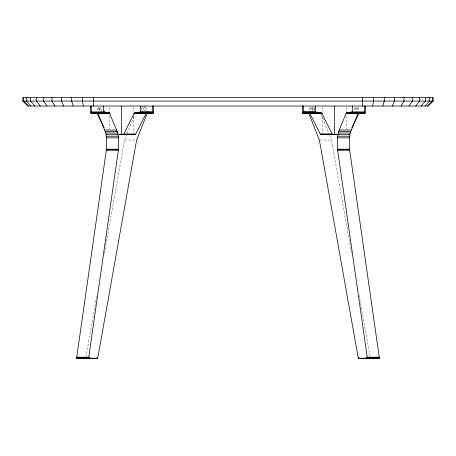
<?xml version="1.0" encoding="UTF-8"?>
<svg xmlns="http://www.w3.org/2000/svg" width="456" height="456" viewBox="0 0 456 456"><rect width="100%" height="100%" fill="white"/><g stroke="black" fill="none" stroke-linecap="round" stroke-linejoin="round"><path stroke-width="0.34" stroke-dasharray="2.28 1.71" d="M101.659 111.691L101.659 107.445M314.577 110.985L314.577 107.445M85.774 357.658L96.877 295.385M104.361 253.399L124.573 140.049L126.928 134.11M350.396 113.105L350.698 111.965L351.285 111.691M138.345 113.105L138.841 111.845L139.297 111.691M127.19 133.448L134.776 114.308M350.476 112.284L350.698 111.965M138.481 112.273L138.841 111.845M103.022 111.691C104.589 110.985 106.966 112.809 103.831 112.284M103.478 111.845L105.171 111.845M350.829 111.845L352.522 111.845M103.609 111.965L105.302 111.965M350.578 112.113L352.271 112.113M119.404 134.075L120.811 134.075M335.188 134.075L336.596 134.075M119.307 134.241L120.72 134.241M335.28 134.241L336.693 134.241M119.193 134.372L120.606 134.372M335.394 134.372L336.807 134.372M118.919 134.531L121.176 134.469M334.824 134.469L337.081 134.531M124.573 140.049L136.606 140.049M320.101 140.049L331.426 140.049L351.639 253.399M316.703 111.691L317.518 112.273M321.223 114.308L329.335 134.765M329.597 135.426L331.426 140.049M359.123 295.385L370.226 357.658M358.342 107.445L358.342 111.691M357.304 107.445L357.304 111.691M356.341 107.445L356.347 111.691M355.304 107.445L355.298 110.985M354.34 107.445L354.34 110.985M346.469 107.434L346.469 112.341M346.469 115.847L346.469 129.168M322.449 107.434L322.449 112.341M322.449 116.548L322.449 133.374M314.554 107.365L314.554 111.378M313.711 107.445L313.711 110.985M311.716 107.445L311.71 110.985M310.576 107.445L310.576 110.985M309.709 107.445L309.709 111.691M146.29 107.445L146.29 110.985M145.424 106.031L145.424 110.985M144.29 106.031L144.284 110.985M143.418 107.445L143.429 110.985M142.289 106.031L142.289 110.985M141.445 107.365L141.445 111.378M133.551 107.434L133.551 112.341M133.551 116.548L133.551 133.374M109.531 107.434L109.531 112.341M109.531 115.847L109.531 129.168M100.696 107.445L100.702 110.985M98.695 107.445L98.695 110.985M97.658 107.445L97.658 110.985M99.653 107.445L99.653 110.985L99.659 107.445M312.571 107.445L312.571 111.691L312.582 107.445M336.716 134.098L336.1 134.554L336.716 134.098M119.899 134.554L119.284 134.098L119.899 134.554"/><path stroke-width="0.68" d="M88.766 357.561L76.733 357.561C78.352 359.157 76.409 358.228 76.739 357.19L106.39 149.693L106.413 137.854L105.803 133.004L97.954 113.629L97.305 113.105L109.491 113.128L117.836 133.004L118.446 137.854L118.423 149.693L88.772 357.19L88.926 358.074L89.507 358.462M315.523 106.031L315.535 112.21L316.276 113.105M313.158 113.105L313.164 112.672M352.556 112.9L346.36 113.196L358.695 113.105L358.045 113.629L350.197 133.004L349.587 137.854L349.627 149.859L379.272 357.373L367.234 357.561C365.615 359.157 367.559 358.228 367.228 357.19L337.565 149.522L337.622 136.207L338.626 131.488L346.11 113.453L352.437 112.934M153.478 106.031L153.467 112.21L152.959 113.054L147.961 113.105L148.422 112.41L143.931 112.41L143.469 113.105L134.32 113.185L142.802 112.888L138.305 112.888L134.189 113.276L123.793 134.098L123.177 134.554L123.793 134.098L135.78 134.098L145.971 113.561L146.587 113.105L139.724 113.105L140.465 112.21L140.476 106.031M152.458 106.031L152.241 112.797L148.086 113.094L153.165 112.906L146.826 112.906M352.459 106.031L352.448 112.21L351.707 113.105L352.448 112.21L364.481 112.21L364.492 106.031M350.419 113.105L352.477 113.145L346.509 113.128L364.863 113.054L365.37 112.21L365.381 106.031M95.612 112.706C97.037 113.738 91.28 114.057 91.508 112.045L91.508 106.031M97.259 112.888L91.821 112.906L97.835 112.906L97.983 112.341M372.734 106.031L373.51 101.078L373.51 97.538M363.859 113.094L360.075 113.099L363.859 113.094C354.831 111.88 363.962 115.111 364.481 112.21M146.467 112.045L152.452 112.21L140.465 112.21L139.844 113.094M379.232 357.743L378.526 358.462L379.232 357.743L367.2 357.743M97.806 357.658L97.077 358.462L97.806 357.658L136.606 140.049L147.066 113.647L147.721 113.105M100.531 113.105C99.984 112.444 97.772 111.686 97.835 112.906M312.012 112.581L307.521 112.581C306.82 114.006 310.593 111.184 312.531 113.105L321.811 113.276L332.207 134.098L332.823 134.554L332.207 134.098L320.22 134.098L310.029 113.561L309.413 113.105L321.679 113.185L309.938 113.401L321.919 113.401L316.025 113.561M382.778 106.031L384.305 101.078L384.305 97.538M392.314 106.031L394.565 101.078L394.565 97.538M351.787 127.874L358.889 113.561L359.505 113.105M334.436 134.075L333.809 134.554L334.436 134.075L334.436 106.031M401.12 106.031L404.033 101.078L404.033 97.538M153.478 112.045L152.726 113.105L134.6 113.105L146.439 113.128L133.984 113.555L145.971 113.561M135.683 134.252L135.164 134.554L135.683 134.252L123.701 134.252M408.975 106.031L412.475 101.078L412.475 97.538M363.859 112.854L365.068 112.906L358.205 112.86C358.091 111.823 356.056 112.404 355.469 113.105M85.58 358.142L85.05 358.462M415.678 106.031L419.685 101.078L419.685 97.538M153.467 112.21L152.726 113.105L148.97 113.105M365.37 112.21L364.629 113.105L360.884 113.105M322.358 134.241L321.828 134.554M421.076 106.031L425.488 101.078L425.488 97.538M425.026 106.031L429.734 101.078L429.734 97.538M427.437 106.031L432.328 101.078L432.328 97.538M433.2 101.078L428.247 106.031L27.753 106.031L22.8 101.078L22.8 97.538L433.2 97.538L433.2 101.078L22.8 101.078M361.243 112.974L364.971 112.991M149.403 112.906L149.061 113.099L153.068 112.991L149.403 112.906L150.691 112.866M352.431 113.162L346.509 113.128M90.619 106.031L90.63 112.21L91.029 112.991L103.626 112.524L104.293 113.105M303.685 112.666L315.666 112.666L303.759 112.797L303.542 106.031M354.933 113.105L358.387 113.196M358.262 112.786L364.407 112.524L352.374 112.524L364.344 112.666M92.14 112.854L90.932 112.906L97.795 112.86M305.058 112.854L303.759 112.797L307.572 112.877M105.604 113.105L109.491 113.128L91.029 112.991L95.116 113.105M97.778 112.837L91.656 112.666L103.683 112.666M152.241 112.797L140.066 112.991L143.834 112.974M139.975 113.555L146.062 113.401L134.081 113.401L140.163 113.293M152.315 112.666L140.397 112.524L152.378 112.524L148.519 112.757L152.15 112.906L148.428 112.877L152.047 112.991L148.211 113.048L151.825 113.094M309.727 112.757L315.666 112.666L303.576 112.37L315.535 112.21L309.533 112.045M302.522 106.031L302.835 112.906L309.174 112.906M307.789 113.048L302.932 112.991L307.03 113.105M315.535 112.21L303.542 112.045L315.523 112.045L316.156 113.094L311.972 112.757L315.746 112.797M103.951 112.991L100.086 112.894L104.173 113.094L103.54 112.045L103.54 106.031M105.632 113.111L109.491 113.128L103.501 113.134L109.639 113.196L97.464 113.128L101.067 113.105M303.04 113.054L321.4 113.105L309.823 113.276L322.016 113.561M90.619 112.045L91.257 113.094L95.788 112.86M149.061 113.099L153.068 112.991M360.075 113.099L364.082 112.991L358.182 112.883L364.179 112.906L360.388 112.706M361.01 113.094L364.863 113.054L361.129 113.048M97.612 113.196L101.312 113.162M140.169 112.906L143.936 112.877M364.27 112.797L358.165 112.906L358.017 112.341M144.028 112.757L140.334 112.666L152.378 112.524L140.465 112.21M307.481 112.757L303.622 112.524L315.603 112.524L303.548 112.21L304.294 113.105L307.914 113.094L304.061 113.054M91.029 112.991L94.99 113.094L91.371 113.105L90.63 112.21M101.169 113.116L97.464 113.128L101.266 113.145M103.444 112.9L109.491 113.128L103.563 112.934M146.302 113.185L140.283 113.202L146.176 113.276M303.548 112.21L309.538 112.199M103.523 113.145L109.491 113.128L103.478 113.128M302.932 112.991L306.939 113.099L303.274 113.105L302.533 112.21M91.508 112.045L103.54 112.045L103.626 112.524L91.593 112.524L103.854 112.906M152.458 112.045L140.476 112.045L152.424 112.37L140.442 112.37L146.399 112.495M352.459 112.045L364.492 112.045M103.552 112.21L91.519 112.21L92.26 113.105M91.548 112.37L103.58 112.37M352.42 112.37L364.452 112.37M143.988 112.581L148.479 112.581M306.671 112.974L302.835 112.906L307.675 112.974M91.257 113.094L94.99 113.094M312.406 113.094L316.156 113.094M346.36 113.196L358.695 113.105M97.744 113.305L109.776 113.305M346.224 113.305L358.256 113.305M97.863 113.453L109.89 113.453M346.11 113.453L358.137 113.453M97.954 113.629L109.987 113.629M346.013 113.629L358.045 113.629M104.76 130.057L116.793 130.057M339.207 130.057L351.24 130.057M105.342 131.488L117.374 131.488M338.626 131.488L350.658 131.488M105.803 133.004L117.836 133.004M338.164 133.004L350.197 133.004M320.317 134.252L320.836 134.554L320.22 134.098L332.299 134.252M121.564 106.031L121.564 134.075L121.775 134.372L135.574 134.383M320.425 134.383L334.225 134.372M121.775 134.372L135.443 134.474M320.557 134.474L334.1 134.469M106.14 134.583L118.172 134.583M337.828 134.583L349.86 134.583M106.345 136.207L118.378 136.207M337.622 136.207L349.655 136.207M106.413 137.854L118.446 137.854M337.554 137.854L349.587 137.854M106.413 149.186L118.446 149.186M337.554 149.186L349.587 149.186M106.408 149.357L118.44 149.357M337.56 149.357L349.592 149.357M106.402 149.522L118.435 149.522M337.565 149.522L349.598 149.522M106.39 149.693L118.423 149.693M337.577 149.693L349.609 149.693M106.373 149.859L118.406 149.859M337.594 149.859L349.627 149.859M106.351 150.03L118.383 150.03M337.617 150.03L349.649 150.03M76.739 357.19L88.772 357.19L89.245 358.393M367.228 357.19L379.261 357.19L378.788 358.393L358.633 358.376L358.228 357.795L319.394 140.049L308.934 113.647L308.279 113.105M76.728 357.373L88.755 357.373M367.245 357.373L379.272 357.373M76.768 357.743L88.8 357.743M76.819 357.914L89.946 357.92M366.054 357.92L379.181 357.914M76.893 358.074L89.895 358.04M366.105 358.04L379.107 358.074M88.413 358.142L89.826 358.142M366.174 358.142L367.587 358.142M76.984 358.205L97.538 358.239M358.462 358.239L379.016 358.205M77.092 358.313L97.459 358.313M358.541 358.313L378.907 358.313M77.212 358.393L97.367 358.376M302.522 112.045L303.154 113.094L306.939 113.099M346.663 113.105L350.368 113.111M134.6 113.105L143.594 113.094M92.14 113.094L95.925 113.099M148.211 113.048L151.939 113.054M309.561 112.353L315.558 112.37M350.288 113.122L352.522 113.128M303.154 113.094L308.039 113.105M315.717 113.202L309.561 113.128L321.543 113.128M99.995 112.786L103.763 112.797M312.166 112.974L315.934 112.991M148.325 112.974L152.047 112.991M142.785 113.111L146.439 113.128M312.064 112.877L315.831 112.906M355.589 113.094L352.146 112.906M140.334 112.666L146.273 112.757M303.622 112.524L309.658 112.632M305.309 112.866L306.597 112.906M352.317 112.666L356.005 112.786M370.95 358.462L370.42 358.142M96.495 113.105L97.111 113.561L104.213 127.874M134.172 134.554L133.642 134.241M122.191 134.554L121.9 134.469M358.633 358.376L358.923 358.462L358.194 357.658M28.563 106.031L23.672 101.078L23.672 97.538M30.974 106.031L26.266 101.078L26.266 97.538M34.924 106.031L30.512 101.078L30.512 97.538M40.322 106.031L36.315 101.078L36.315 97.538M47.025 106.031L43.525 101.078L43.525 97.538M54.88 106.031L51.967 101.078L51.967 97.538M63.686 106.031L61.435 101.078L61.435 97.538M73.222 106.031L71.695 101.078L71.695 97.538M83.266 106.031L82.49 101.078L82.49 97.538M362.44 97.538L362.44 106.031M93.56 97.538L93.56 106.031M354.785 113.128L358.536 113.128L354.785 113.128M355.914 112.894L352.237 112.797L355.914 112.894"/></g></svg>
